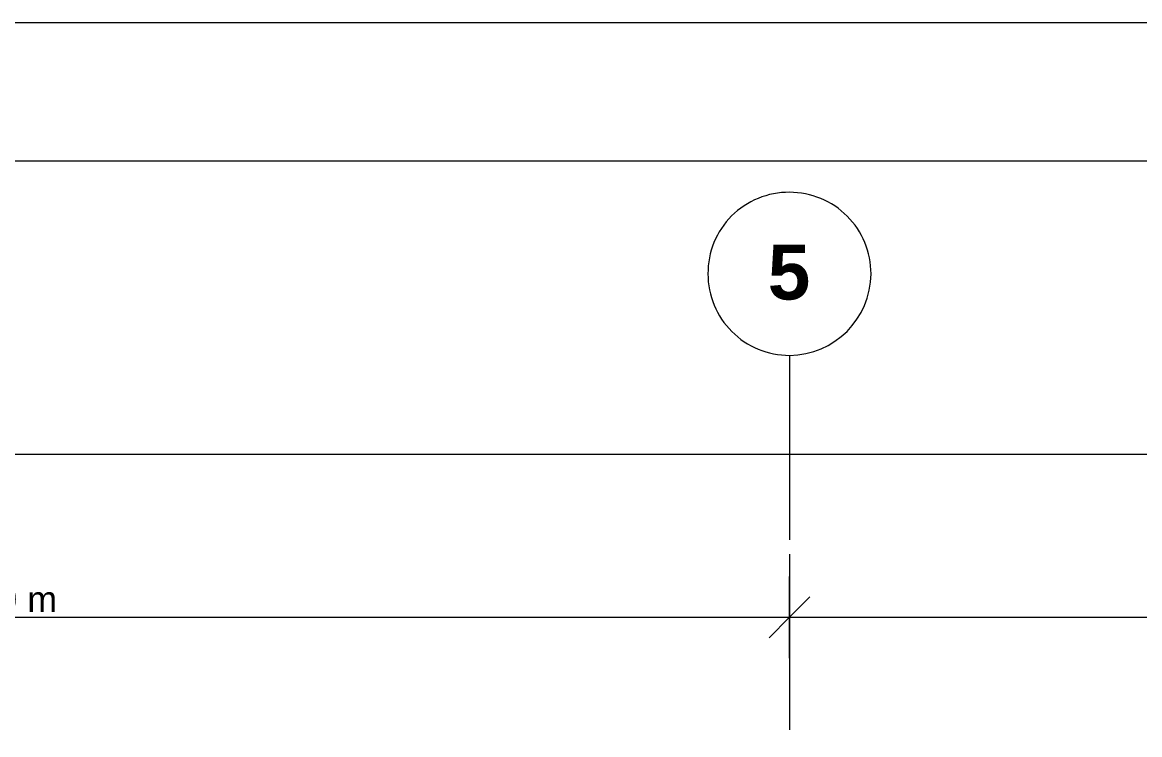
# Model space of a CAD drawing. Header units: metres. Extents: x -2 to 237, y -8 to 52.
# Drawn here: x 35.57 to 42.1, y 47.97 to 52.14 of the extents above; entities that cross this region are included whole.
import ezdxf

# ---------------------------------------------------------------- set-up
doc = ezdxf.new("R2010")
doc.units = ezdxf.units.M
for name, color, linetype, lineweight in [('HVAC - Ductos', 5, 'Continuous', 0), ('PDF_Text', 7, 'Continuous', 0), ('pie de plano', 7, 'Continuous', 0)]:
    doc.layers.add(name, color=color, linetype=linetype, lineweight=lineweight)
doc.layers.add('PDF_Geometry', color=7, linetype='Continuous', lineweight=0, true_color=0xaaaaaa)
doc.styles.add('PDF Helvetica', font='')
doc.styles.add('PDF Helvetica Bold', font='')
doc.styles.get('PDF Helvetica').set_extended_font_data('Helvetica')
doc.styles.get('PDF Helvetica Bold').set_extended_font_data('Helvetica', bold=True)

msp = doc.modelspace()

# ---------------------------------------------------------------- linework, layer by layer
at = {"layer": 'HVAC - Ductos', "color": 252, "lineweight": 0, "true_color": 0x939598}
for points in [[(7.6277, 49.6135), (58.6855, 49.6135)], [(40.0566, 48.4222), (40.0566, 48.6605), (40.0566, 48.8987)], [(40.1756, 48.7796), (40.0566, 48.6605), (39.9374, 48.5413)], [(7.6277, 48.6605), (12.466, 48.6605), (21.6613, 48.6605), (30.8566, 48.6605), (40.0566, 48.6605), (49.2518, 48.6605), (58.6855, 48.6605)]]:
    msp.add_lwpolyline(points, dxfattribs=at)
at = {"layer": 'PDF_Geometry', "lineweight": 0}
msp.add_lwpolyline([(40.0566, 51.1436, 0.418324), (39.5801, 50.6672, 0.414718), (40.0566, 50.1907, 0.41105), (40.533, 50.6672, 0.414666)], format="xyb", close=True, dxfattribs=at)
for points in [[(40.0566, 50.1861), (40.0566, 49.7096)], [(40.0566, 49.0303), (40.0566, 48.004)]]:
    msp.add_lwpolyline(points, dxfattribs=at)
at = {"layer": 'PDF_Geometry', "color": 252, "lineweight": 0, "true_color": 0x939598}
for points in [[(40.0566, 49.7509), (40.0566, 49.114)], [(40.0566, 49.5538), (40.0566, 49.3935)], [(40.0566, 48.9537), (40.0566, 48.798)], [(40.0566, 48.6375), (40.0566, 48.1611)]]:
    msp.add_lwpolyline(points, dxfattribs=at)
at = {"layer": 'pie de plano', "color": 7, "lineweight": 9}
msp.add_lwpolyline([(87.8799, 52.1365), (87.8799, -7.8416), (-2.0899, -7.8416), (-2.0899, 52.1365)], close=True, dxfattribs=at)
msp.add_lwpolyline([(87.4029, 51.3255), (-0.9903, 51.3255), (-0.9903, -7.1774), (87.4029, -7.1774)], dxfattribs=at)

# ---------------------------------------------------------------- texts
at = {"layer": 'PDF_Text', "color": 253, "lineweight": 0, "true_color": 0xaaaaaa, "insert": (39.9297, 50.6748), "char_height": 0.3201, "attachment_point": 4, "style": 'PDF Helvetica Bold'}
msp.add_mtext('5', dxfattribs=at)
at = {"layer": 'PDF_Text', "color": 252, "lineweight": 0, "true_color": 0x939598, "insert": (35.1371, 48.7652), "char_height": 0.15002, "attachment_point": 4, "style": 'PDF Helvetica'}
msp.add_mtext('9.20 m', dxfattribs=at)

doc.saveas('drawing.dxf')
